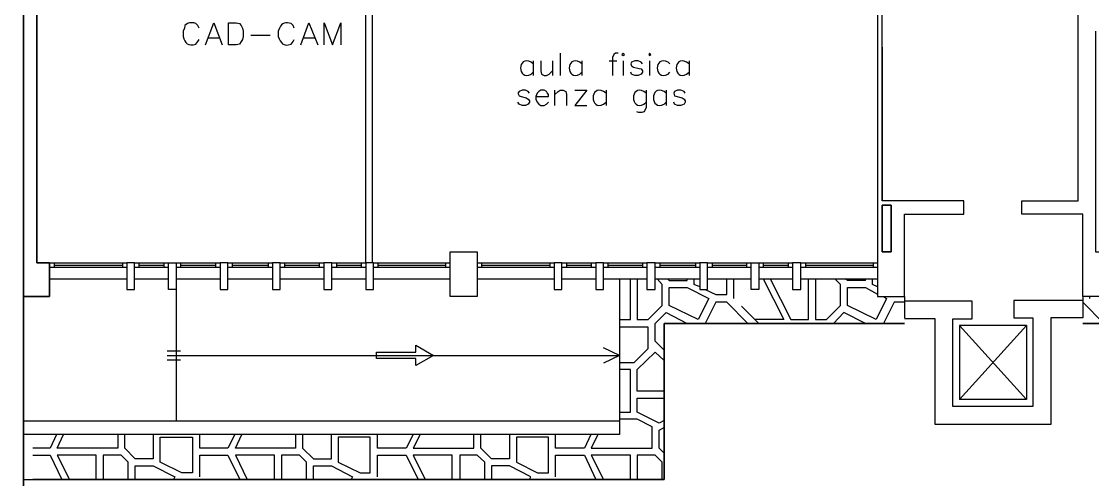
# Model space of a CAD drawing. Header units: millimetres. Extents: x 2592 to 5194, y 1172 to 2359.
# Drawn here: x 2594.754 to 2596.151, y 1181.037 to 1181.634 of the extents above; entities that cross this region are included whole.
import ezdxf

# ---------------------------------------------------------------- set-up
doc = ezdxf.new("R2010")
doc.units = ezdxf.units.MM
doc.layers.add('PDF _Geometria', color=7, linetype='Continuous')

msp = doc.modelspace()

# ---------------------------------------------------------------- linework, layer by layer
at = {"layer": 'PDF _Geometria', "lineweight": 25}
for points in [[(2594.7561, 1180.9649), (2594.7561, 1182.5549), (2594.7561, 1180.9282)], [(2594.4478, 1181.7082), (2594.4478, 1181.7665), (2594.4428, 1181.7665), (2594.4428, 1181.7724), (2594.4653, 1181.7724), (2594.4653, 1181.8274), (2594.4711, 1181.8274), (2594.4711, 1181.7724), (2594.4711, 1181.714), (2594.7561, 1181.714), (2594.7561, 1181.3199), (2594.7561, 1181.7082), (2594.4711, 1181.7082), (2594.4478, 1181.7082), (2594.4478, 1181.7665)], [(2595.2028, 1181.3199), (2595.2028, 1181.2849), (2595.2128, 1181.2849), (2595.2128, 1181.3199), (2595.2028, 1181.3199), (2595.2028, 1181.7082), (2595.2028, 1181.7257), (2595.3044, 1181.7257), (2595.3044, 1181.8065), (2595.3128, 1181.8065), (2595.3128, 1181.7257), (2595.7919, 1181.7257), (2595.7919, 1181.6649), (2595.7953, 1181.6649), (2595.7953, 1181.659), (2595.7861, 1181.659), (2595.7861, 1181.7082), (2595.3536, 1181.7082), (2595.3536, 1181.7024), (2595.3536, 1181.6874), (2595.3069, 1181.6874), (2595.3069, 1181.7049)], [(2595.9078, 1181.7082), (2595.9078, 1181.7024), (2595.9078, 1181.7257), (2595.9053, 1181.7257), (2595.8703, 1181.7257), (2595.8703, 1181.6649), (2595.8644, 1181.6649), (2595.8644, 1181.659), (2595.8703, 1181.659), (2595.8703, 1181.334), (2595.8703, 1181.2757), (2595.9053, 1181.2757), (2595.9053, 1181.3832), (2595.9828, 1181.3832), (2595.9828, 1181.4007), (2595.8761, 1181.4007)], [(2596.1319, 1181.4007), (2596.1319, 1181.7082), (2596.1319, 1181.7257), (2596.2561, 1181.7257), (2596.1319, 1181.7257)], [(2595.3069, 1181.7024), (2595.3069, 1181.7082), (2595.2111, 1181.7082), (2595.2111, 1181.3199)], [(2595.8761, 1181.6007), (2595.8761, 1181.4007), (2595.8761, 1181.7024), (2595.9078, 1181.7024)], [(2594.9853, 1181.6257), (2594.9836, 1181.629), (2594.9811, 1181.6315), (2594.9786, 1181.6324), (2594.9728, 1181.6324), (2594.9703, 1181.6315), (2594.9669, 1181.629), (2594.9661, 1181.6257), (2594.9644, 1181.6215), (2594.9644, 1181.6149)], [(2594.9936, 1181.604), (2595.0044, 1181.6324), (2595.0153, 1181.604)], [(2595.0903, 1181.6257), (2595.0886, 1181.6215), (2595.0886, 1181.6149)], [(2595.1094, 1181.6257), (2595.1078, 1181.629), (2595.1053, 1181.6315)], [(2595.1178, 1181.604), (2595.1286, 1181.6324), (2595.1403, 1181.604)], [(2595.1486, 1181.604), (2595.1486, 1181.6324), (2595.1594, 1181.604), (2595.1703, 1181.6324), (2595.1703, 1181.604)], [(2594.9978, 1181.6132), (2595.0111, 1181.6132)], [(2595.0528, 1181.6165), (2595.0778, 1181.6165)], [(2595.1219, 1181.6132), (2595.1361, 1181.6132)], [(2596.1544, 1181.6215), (2596.1544, 1181.4007), (2596.1544, 1181.334), (2596.1719, 1181.334), (2596.1719, 1181.2757), (2596.1378, 1181.2757), (2596.1378, 1181.2482), (2596.0961, 1181.2482), (2596.0961, 1181.109), (2595.9453, 1181.109), (2595.9453, 1181.2465), (2595.9053, 1181.2465)], [(2596.1378, 1181.2757), (2596.1378, 1181.334), (2596.1378, 1181.3832), (2596.0586, 1181.3832), (2596.0586, 1181.4007), (2596.1319, 1181.4007), (2596.1319, 1181.6215)], [(2594.9811, 1181.6049), (2594.9836, 1181.6082), (2594.9853, 1181.6107)], [(2595.1053, 1181.6049), (2595.1078, 1181.6082), (2595.1094, 1181.6107)], [(2595.4569, 1181.564), (2595.4569, 1181.5932)], [(2595.5319, 1181.5932), (2595.5286, 1181.5932), (2595.5261, 1181.5915), (2595.5244, 1181.5874), (2595.5244, 1181.564)], [(2595.4211, 1181.579), (2595.4186, 1181.5815)], [(2595.4211, 1181.5832), (2595.4211, 1181.564)], [(2595.4311, 1181.5832), (2595.4311, 1181.5699), (2595.4319, 1181.5657), (2595.4353, 1181.564), (2595.4386, 1181.564), (2595.4419, 1181.5657), (2595.4461, 1181.5699)], [(2595.4461, 1181.5832), (2595.4461, 1181.564)], [(2595.4844, 1181.579), (2595.4819, 1181.5815)], [(2595.4844, 1181.5832), (2595.4844, 1181.564)], [(2595.5203, 1181.5832), (2595.5303, 1181.5832)], [(2595.5386, 1181.5832), (2595.5386, 1181.564)], [(2595.5636, 1181.579), (2595.5619, 1181.5815), (2595.5578, 1181.5832), (2595.5536, 1181.5832), (2595.5494, 1181.5815), (2595.5486, 1181.579), (2595.5494, 1181.5765), (2595.5519, 1181.5749), (2595.5594, 1181.5732), (2595.5619, 1181.5724), (2595.5636, 1181.5699), (2595.5636, 1181.5682), (2595.5619, 1181.5657), (2595.5578, 1181.564), (2595.5536, 1181.564), (2595.5494, 1181.5657), (2595.5486, 1181.5682)], [(2595.5728, 1181.5832), (2595.5728, 1181.564)], [(2595.5994, 1181.579), (2595.5969, 1181.5815)], [(2595.6244, 1181.579), (2595.6211, 1181.5815)], [(2595.6244, 1181.5832), (2595.6244, 1181.564)], [(2595.4186, 1181.5657), (2595.4211, 1181.5682)], [(2595.4819, 1181.5657), (2595.4844, 1181.5682)], [(2595.5969, 1181.5657), (2595.5994, 1181.5682)], [(2595.6211, 1181.5657), (2595.6244, 1181.5682)], [(2595.4161, 1181.5407), (2595.4144, 1181.5432), (2595.4111, 1181.5449), (2595.4069, 1181.5449), (2595.4028, 1181.5432), (2595.4011, 1181.5407), (2595.4028, 1181.5374), (2595.4053, 1181.5365), (2595.4119, 1181.5349), (2595.4144, 1181.5332), (2595.4161, 1181.5307), (2595.4161, 1181.529), (2595.4144, 1181.5265), (2595.4111, 1181.5249), (2595.4069, 1181.5249), (2595.4028, 1181.5265), (2595.4011, 1181.529)], [(2595.4244, 1181.5365), (2595.4411, 1181.5365), (2595.4411, 1181.539), (2595.4394, 1181.5415), (2595.4386, 1181.5432), (2595.4353, 1181.5449), (2595.4311, 1181.5449), (2595.4286, 1181.5432), (2595.4261, 1181.5407), (2595.4244, 1181.5365), (2595.4244, 1181.5332), (2595.4261, 1181.529), (2595.4286, 1181.5265), (2595.4311, 1181.5249), (2595.4353, 1181.5249), (2595.4386, 1181.5265), (2595.4411, 1181.529)], [(2595.4494, 1181.5249), (2595.4494, 1181.5449)], [(2595.4494, 1181.539), (2595.4536, 1181.5432), (2595.4561, 1181.5449), (2595.4603, 1181.5449), (2595.4636, 1181.5432), (2595.4644, 1181.539), (2595.4644, 1181.5249)], [(2595.4753, 1181.5449), (2595.4911, 1181.5449), (2595.4753, 1181.5249), (2595.4911, 1181.5249)], [(2595.5161, 1181.5407), (2595.5128, 1181.5432)], [(2595.5161, 1181.5449), (2595.5161, 1181.5249)], [(2595.5686, 1181.5449), (2595.5686, 1181.5224), (2595.5669, 1181.5182), (2595.5653, 1181.5165), (2595.5628, 1181.5157), (2595.5586, 1181.5157), (2595.5561, 1181.5165)], [(2595.5686, 1181.5407), (2595.5653, 1181.5432)], [(2595.5944, 1181.5407), (2595.5919, 1181.5432)], [(2595.5944, 1181.5449), (2595.5944, 1181.5249)], [(2595.6194, 1181.5407), (2595.6178, 1181.5432), (2595.6136, 1181.5449), (2595.6094, 1181.5449), (2595.6053, 1181.5432), (2595.6044, 1181.5407), (2595.6053, 1181.5374), (2595.6153, 1181.5349), (2595.6178, 1181.5332), (2595.6194, 1181.5307), (2595.6194, 1181.529), (2595.6178, 1181.5265), (2595.6136, 1181.5249), (2595.6094, 1181.5249), (2595.6053, 1181.5265), (2595.6044, 1181.529)], [(2595.5128, 1181.5265), (2595.5161, 1181.529)], [(2595.5653, 1181.5265), (2595.5686, 1181.529)], [(2595.5919, 1181.5265), (2595.5944, 1181.529)], [(2595.8761, 1181.3949), (2595.8878, 1181.3949), (2595.8761, 1181.3949)], [(2595.5336, 1181.299), (2595.5336, 1181.0957), (2594.7686, 1181.0957), (2594.7561, 1181.0957)], [(2594.7561, 1181.299), (2594.7561, 1181.2757), (2594.7561, 1181.299)], [(2594.7903, 1181.299), (2594.8911, 1181.299)], [(2594.9011, 1181.299), (2594.9453, 1181.299)], [(2594.9553, 1181.299), (2595.0128, 1181.299)], [(2595.0228, 1181.299), (2595.0811, 1181.299)], [(2595.0911, 1181.299), (2595.1478, 1181.299)], [(2595.1586, 1181.299), (2595.2028, 1181.299)], [(2595.2128, 1181.299), (2595.3128, 1181.299)], [(2595.3478, 1181.299), (2595.4486, 1181.299)], [(2595.4586, 1181.299), (2595.5028, 1181.299)], [(2595.5128, 1181.299), (2595.5694, 1181.299)], [(2595.5803, 1181.299), (2595.6386, 1181.299)], [(2595.6486, 1181.299), (2595.7053, 1181.299)], [(2595.7153, 1181.299), (2595.7594, 1181.299)], [(2595.7703, 1181.299), (2595.8703, 1181.299)], [(2594.9553, 1181.2849), (2594.9553, 1181.1132)], [(2594.7903, 1181.2757), (2594.7561, 1181.2757), (2594.7903, 1181.2757)], [(2595.9053, 1181.2757), (2595.9053, 1181.2482)], [(2596.1378, 1181.2707), (2596.0478, 1181.2707), (2596.0478, 1181.2482), (2596.0728, 1181.2482), (2596.0728, 1181.1324), (2595.9686, 1181.1324), (2595.9686, 1181.2465), (2595.9936, 1181.2465), (2595.9936, 1181.2699), (2595.9053, 1181.2699)], [(2596.1378, 1181.2682), (2596.1386, 1181.2682)], [(2595.9769, 1181.2382), (2595.9769, 1181.1415), (2596.0644, 1181.2382), (2595.9769, 1181.2382), (2596.0644, 1181.1415), (2595.9769, 1181.1415)], [(2596.0644, 1181.2382), (2596.0644, 1181.1415)], [(2594.9436, 1181.199), (2595.5336, 1181.199), (2595.5128, 1181.209)], [(2594.9436, 1181.2049), (2594.9611, 1181.2049)], [(2594.9436, 1181.1932), (2594.9611, 1181.1932)], [(2595.5336, 1181.199), (2595.5128, 1181.189)], [(2595.5336, 1181.1132), (2594.7686, 1181.1132), (2594.7561, 1181.1132)]]:
    msp.add_lwpolyline(points, dxfattribs=at)
for points in [[(2594.7736, 1181.3199), (2594.7736, 1181.6824)], [(2595.0236, 1181.604), (2595.0236, 1181.6324), (2595.0336, 1181.6324), (2595.0378, 1181.6315), (2595.0403, 1181.629), (2595.0419, 1181.6257), (2595.0428, 1181.6215), (2595.0428, 1181.6149), (2595.0419, 1181.6107), (2595.0403, 1181.6082), (2595.0378, 1181.6049), (2595.0336, 1181.604)], [(2595.5369, 1181.5915), (2595.5386, 1181.5899), (2595.5403, 1181.5915), (2595.5386, 1181.5932)], [(2595.5719, 1181.5915), (2595.5728, 1181.5899), (2595.5744, 1181.5915), (2595.5728, 1181.5932)], [(2595.8761, 1181.3949), (2595.8761, 1181.334)], [(2595.8878, 1181.3949), (2595.8878, 1181.334)], [(2595.3478, 1181.2757), (2595.3128, 1181.2757), (2595.3128, 1181.334), (2595.3478, 1181.334)], [(2595.8761, 1181.334), (2595.8878, 1181.334)], [(2594.7903, 1181.3199), (2594.7736, 1181.3199)], [(2594.7903, 1181.2757), (2594.7903, 1181.3199)], [(2594.8911, 1181.2849), (2594.9011, 1181.2849), (2594.9011, 1181.3199), (2594.8911, 1181.3199)], [(2594.9553, 1181.2849), (2594.9453, 1181.2849), (2594.9453, 1181.3199), (2594.9553, 1181.3199)], [(2595.0128, 1181.2849), (2595.0228, 1181.2849), (2595.0228, 1181.3199), (2595.0128, 1181.3199)], [(2595.0911, 1181.2849), (2595.0911, 1181.3199), (2595.0811, 1181.3199), (2595.0811, 1181.2849)], [(2595.1586, 1181.2849), (2595.1586, 1181.3199), (2595.1478, 1181.3199), (2595.1478, 1181.2849)], [(2595.4486, 1181.2849), (2595.4586, 1181.2849), (2595.4586, 1181.3199), (2595.4486, 1181.3199)], [(2595.5028, 1181.2849), (2595.5128, 1181.2849), (2595.5128, 1181.3199), (2595.5028, 1181.3199)], [(2595.5694, 1181.2849), (2595.5803, 1181.2849), (2595.5803, 1181.3199), (2595.5694, 1181.3199)], [(2595.6486, 1181.2849), (2595.6486, 1181.3199), (2595.6386, 1181.3199), (2595.6386, 1181.2849)], [(2595.7153, 1181.2849), (2595.7053, 1181.2849), (2595.7053, 1181.3199), (2595.7153, 1181.3199)], [(2595.7703, 1181.2849), (2595.7703, 1181.3199), (2595.7594, 1181.3199), (2595.7594, 1181.2849)], [(2595.2678, 1181.1949), (2595.2169, 1181.1949), (2595.2169, 1181.2032), (2595.2678, 1181.2032), (2595.2678, 1181.2124), (2595.2911, 1181.199), (2595.2678, 1181.1857)]]:
    msp.add_lwpolyline(points, close=True, dxfattribs=at)
at = {"layer": 'PDF _Geometria', "color": 4, "lineweight": 25}
for points in [[(2594.7903, 1181.3199), (2594.8911, 1181.3199)], [(2594.7961, 1181.3199), (2594.7961, 1181.314)], [(2594.8853, 1181.3199), (2594.8853, 1181.314)], [(2594.9011, 1181.3199), (2594.9453, 1181.3199)], [(2594.9069, 1181.3199), (2594.9069, 1181.314)], [(2594.9394, 1181.3199), (2594.9394, 1181.314)], [(2594.9553, 1181.3199), (2595.0128, 1181.3199)], [(2594.9611, 1181.3199), (2594.9611, 1181.314)], [(2595.0069, 1181.3199), (2595.0069, 1181.314)], [(2595.0228, 1181.3199), (2595.0811, 1181.3199)], [(2595.0286, 1181.3199), (2595.0286, 1181.314)], [(2595.0753, 1181.3199), (2595.0753, 1181.314)], [(2595.0911, 1181.3199), (2595.1478, 1181.3199)], [(2595.0969, 1181.3199), (2595.0969, 1181.314)], [(2595.1419, 1181.3199), (2595.1419, 1181.314)], [(2595.1586, 1181.3199), (2595.2028, 1181.3199)], [(2595.1644, 1181.3199), (2595.1644, 1181.314)], [(2595.1969, 1181.3199), (2595.1969, 1181.314)], [(2595.2128, 1181.3199), (2595.3128, 1181.3199)], [(2595.2186, 1181.3199), (2595.2186, 1181.314)], [(2595.3069, 1181.3199), (2595.3069, 1181.314)], [(2595.3478, 1181.3199), (2595.4486, 1181.3199)], [(2595.3536, 1181.3199), (2595.3536, 1181.314)], [(2595.4428, 1181.3199), (2595.4428, 1181.314)], [(2595.4586, 1181.3199), (2595.5028, 1181.3199)], [(2595.4644, 1181.3199), (2595.4644, 1181.314)], [(2595.4969, 1181.3199), (2595.4969, 1181.314)], [(2595.5128, 1181.3199), (2595.5694, 1181.3199)], [(2595.5186, 1181.3199), (2595.5186, 1181.314)], [(2595.5636, 1181.3199), (2595.5636, 1181.314)], [(2595.5803, 1181.3199), (2595.6386, 1181.3199)], [(2595.5861, 1181.3199), (2595.5861, 1181.314)], [(2595.6328, 1181.3199), (2595.6328, 1181.314)], [(2595.6486, 1181.3199), (2595.7053, 1181.3199)], [(2595.6544, 1181.3199), (2595.6544, 1181.314)], [(2595.6994, 1181.3199), (2595.6994, 1181.314)], [(2595.7153, 1181.3199), (2595.7594, 1181.3199)], [(2595.7211, 1181.3199), (2595.7211, 1181.314)], [(2595.7536, 1181.3199), (2595.7536, 1181.314)], [(2595.7703, 1181.3199), (2595.8703, 1181.3199)], [(2595.7761, 1181.3199), (2595.7761, 1181.314)], [(2595.8644, 1181.3199), (2595.8644, 1181.314)], [(2594.7903, 1181.314), (2594.8911, 1181.314)], [(2594.7961, 1181.3165), (2594.8853, 1181.3165)], [(2594.9011, 1181.314), (2594.9453, 1181.314)], [(2594.9069, 1181.3165), (2594.9394, 1181.3165)], [(2594.9553, 1181.314), (2595.0128, 1181.314)], [(2594.9611, 1181.3165), (2595.0069, 1181.3165)], [(2595.0228, 1181.314), (2595.0811, 1181.314)], [(2595.0286, 1181.3165), (2595.0753, 1181.3165)], [(2595.0911, 1181.314), (2595.1478, 1181.314)], [(2595.0969, 1181.3165), (2595.1419, 1181.3165)], [(2595.1586, 1181.314), (2595.2028, 1181.314)], [(2595.1644, 1181.3165), (2595.1969, 1181.3165)], [(2595.2128, 1181.314), (2595.3128, 1181.314)], [(2595.2186, 1181.3165), (2595.3069, 1181.3165)], [(2595.3478, 1181.314), (2595.4486, 1181.314)], [(2595.3536, 1181.3165), (2595.4428, 1181.3165)], [(2595.4586, 1181.314), (2595.5028, 1181.314)], [(2595.4644, 1181.3165), (2595.4969, 1181.3165)], [(2595.5128, 1181.314), (2595.5694, 1181.314)], [(2595.5186, 1181.3165), (2595.5636, 1181.3165)], [(2595.5803, 1181.314), (2595.6386, 1181.314)], [(2595.5861, 1181.3165), (2595.6328, 1181.3165)], [(2595.6486, 1181.314), (2595.7053, 1181.314)], [(2595.6544, 1181.3165), (2595.6994, 1181.3165)], [(2595.7153, 1181.314), (2595.7594, 1181.314)], [(2595.7211, 1181.3165), (2595.7536, 1181.3165)], [(2595.7703, 1181.314), (2595.8703, 1181.314)], [(2595.7761, 1181.3165), (2595.8644, 1181.3165)]]:
    msp.add_lwpolyline(points, dxfattribs=at)
at = {"layer": 'PDF _Geometria', "color": 8, "lineweight": 25, "true_color": 0x808080}
for points in [[(2595.5336, 1181.2457), (2595.5478, 1181.2457), (2595.5478, 1181.299)], [(2595.5569, 1181.299), (2595.5569, 1181.2457), (2595.5711, 1181.2457), (2595.5894, 1181.264), (2595.5894, 1181.2915), (2595.5828, 1181.299)], [(2595.6453, 1181.2849), (2595.6594, 1181.2782), (2595.6736, 1181.2782), (2595.6736, 1181.299)], [(2595.6828, 1181.2732), (2595.6828, 1181.299)], [(2595.7211, 1181.299), (2595.7478, 1181.2457), (2595.7103, 1181.2457)], [(2595.7303, 1181.299), (2595.7569, 1181.2457), (2595.7803, 1181.2457), (2595.7803, 1181.299)], [(2595.7894, 1181.299), (2595.7894, 1181.2457), (2595.8036, 1181.2457), (2595.8219, 1181.264), (2595.8219, 1181.2915), (2595.8144, 1181.299)], [(2595.8544, 1181.2965), (2595.8311, 1181.2965), (2595.8286, 1181.299)], [(2595.8703, 1181.2882), (2595.8636, 1181.2915), (2595.8636, 1181.299)], [(2595.8778, 1181.2757), (2595.8819, 1181.2732), (2595.8686, 1181.2457), (2595.8311, 1181.264), (2595.8311, 1181.2874), (2595.8544, 1181.2874), (2595.8703, 1181.279)], [(2595.7011, 1181.2407), (2595.6736, 1181.2682), (2595.6594, 1181.2682), (2595.6453, 1181.2407)], [(2595.7153, 1181.2407), (2595.6928, 1181.2632)], [(2595.9053, 1181.2682), (2595.8919, 1181.2682), (2595.8778, 1181.2407)], [(2596.1653, 1181.2407), (2596.1378, 1181.2682)], [(2596.1469, 1181.2732), (2596.1469, 1181.2757)], [(2595.5919, 1181.2057), (2595.5803, 1181.2174), (2595.5803, 1181.2407), (2595.5944, 1181.2549), (2595.6219, 1181.2407)], [(2595.8544, 1181.2407), (2595.8261, 1181.2549), (2595.8128, 1181.2407)], [(2595.5336, 1181.1899), (2595.5528, 1181.1899), (2595.5711, 1181.2082), (2595.5711, 1181.2357), (2595.5336, 1181.2357)], [(2595.5919, 1181.2407), (2595.9053, 1181.2407), (2595.5919, 1181.2407)], [(2595.5919, 1181.2407), (2595.5919, 1181.0374), (2595.5919, 1181.2407)], [(2596.1378, 1181.2407), (2596.4936, 1181.2407), (2596.1378, 1181.2407)], [(2595.5919, 1181.1524), (2595.5569, 1181.1524), (2595.5569, 1181.1807), (2595.5803, 1181.2032), (2595.5919, 1181.1924)], [(2595.5336, 1181.1249), (2595.5478, 1181.1249), (2595.5478, 1181.1807), (2595.5336, 1181.1807)], [(2595.5919, 1181.114), (2595.5853, 1181.1107), (2595.5569, 1181.1249), (2595.5569, 1181.1432), (2595.5919, 1181.1432)], [(2595.5053, 1181.0957), (2595.4969, 1181.0782), (2595.5761, 1181.0782), (2595.5761, 1181.1057), (2595.5569, 1181.1157), (2595.5336, 1181.1157)], [(2594.7994, 1181.0957), (2594.7911, 1181.0782), (2594.7686, 1181.0782)], [(2594.8794, 1181.0957), (2594.8794, 1181.0782), (2594.8003, 1181.0782), (2594.8086, 1181.0957)], [(2594.9253, 1181.0957), (2594.9253, 1181.064), (2594.9019, 1181.064), (2594.8886, 1181.0782), (2594.8886, 1181.0957)], [(2595.0319, 1181.0957), (2595.0228, 1181.0782), (2594.9861, 1181.0782), (2594.9861, 1181.0957)], [(2595.1111, 1181.0957), (2595.1111, 1181.0782), (2595.0328, 1181.0782), (2595.0411, 1181.0957)], [(2595.1203, 1181.0957), (2595.1203, 1181.0782), (2595.1344, 1181.064), (2595.1578, 1181.064), (2595.1578, 1181.0957)], [(2595.2644, 1181.0957), (2595.2553, 1181.0782), (2595.2178, 1181.0782), (2595.2178, 1181.0957)], [(2595.2736, 1181.0957), (2595.2644, 1181.0782), (2595.3436, 1181.0782), (2595.3436, 1181.0957)], [(2595.3903, 1181.0957), (2595.3903, 1181.064), (2595.3669, 1181.064), (2595.3528, 1181.0782), (2595.3528, 1181.0957)], [(2595.4961, 1181.0957), (2595.4878, 1181.0782), (2595.4503, 1181.0782), (2595.4503, 1181.0957)], [(2595.5919, 1181.0715), (2595.5853, 1181.0782), (2595.5853, 1181.1015), (2595.5919, 1181.1049)], [(2594.7686, 1181.069), (2594.7911, 1181.069), (2594.8061, 1181.0374)], [(2594.8511, 1181.0374), (2594.8511, 1181.069), (2594.8003, 1181.069), (2594.8161, 1181.0374)], [(2594.8928, 1181.0374), (2594.8928, 1181.0599), (2594.8836, 1181.069), (2594.8603, 1181.069), (2594.8603, 1181.0374)], [(2594.9861, 1181.0407), (2594.9861, 1181.069), (2595.0228, 1181.069), (2595.0386, 1181.0374)], [(2595.0836, 1181.0374), (2595.0836, 1181.069), (2595.0328, 1181.069), (2595.0478, 1181.0374)], [(2595.1253, 1181.0374), (2595.1253, 1181.0599), (2595.1161, 1181.069), (2595.0928, 1181.069), (2595.0928, 1181.0374)], [(2595.2178, 1181.0407), (2595.2178, 1181.069), (2595.2553, 1181.069), (2595.2711, 1181.0374)], [(2595.3153, 1181.0374), (2595.3153, 1181.069), (2595.2644, 1181.069), (2595.2803, 1181.0374)], [(2595.3578, 1181.0374), (2595.3578, 1181.0599), (2595.3478, 1181.069), (2595.3253, 1181.069), (2595.3253, 1181.0374)], [(2595.4503, 1181.0407), (2595.4503, 1181.069), (2595.4878, 1181.069), (2595.5028, 1181.0374)], [(2595.5478, 1181.0374), (2595.5478, 1181.069), (2595.4969, 1181.069), (2595.5128, 1181.0374)], [(2595.5894, 1181.0374), (2595.5894, 1181.0599), (2595.5803, 1181.069), (2595.5569, 1181.069), (2595.5569, 1181.0374)], [(2594.9019, 1181.0374), (2594.9019, 1181.0549), (2594.9253, 1181.0549), (2594.9536, 1181.0407), (2594.9519, 1181.0374)], [(2595.1344, 1181.0374), (2595.1344, 1181.0549), (2595.1578, 1181.0549), (2595.1853, 1181.0407), (2595.1836, 1181.0374)], [(2595.4161, 1181.0374), (2595.4178, 1181.0407), (2595.3903, 1181.0549), (2595.3669, 1181.0549), (2595.3669, 1181.0374)], [(2594.7561, 1181.0374), (2595.5919, 1181.0374), (2594.7686, 1181.0374)]]:
    msp.add_lwpolyline(points, dxfattribs=at)
at = {"layer": 'PDF _Geometria', "color": 253, "lineweight": 25, "true_color": 0x999999}
for points in [[(2595.5961, 1181.299), (2595.5986, 1181.2965), (2595.6219, 1181.2965), (2595.6219, 1181.299)], [(2595.6386, 1181.2882), (2595.6311, 1181.2915), (2595.6311, 1181.299)], [(2595.8544, 1181.2965), (2595.8544, 1181.299)]]:
    msp.add_lwpolyline(points, dxfattribs=at)
at = {"layer": 'PDF _Geometria', "color": 8, "lineweight": 25, "true_color": 0x808080}
for points in [[(2595.5986, 1181.2874), (2595.6219, 1181.2874), (2595.6503, 1181.2732), (2595.6361, 1181.2457), (2595.5986, 1181.264)], [(2594.9344, 1181.0924), (2594.9769, 1181.0924), (2594.9769, 1181.0457), (2594.9628, 1181.0457), (2594.9344, 1181.0599)], [(2595.1669, 1181.0924), (2595.1669, 1181.0599), (2595.1953, 1181.0457), (2595.2086, 1181.0457), (2595.2086, 1181.0924)], [(2595.4269, 1181.0457), (2595.4411, 1181.0457), (2595.4411, 1181.0924), (2595.3994, 1181.0924), (2595.3994, 1181.0599)]]:
    msp.add_lwpolyline(points, close=True, dxfattribs=at)
at = {"layer": 'PDF _Geometria', "lineweight": 25}
for points in [[(2595.1053, 1181.6315), (2595.0989, 1181.6341), (2595.0925, 1181.6328), (2595.0903, 1181.6257)], [(2594.9644, 1181.6149), (2594.9671, 1181.6059), (2594.9704, 1181.6015), (2594.9811, 1181.6049)], [(2595.0886, 1181.6149), (2595.0921, 1181.6063), (2595.0946, 1181.6011), (2595.1053, 1181.6049)], [(2595.4186, 1181.5815), (2595.4, 1181.5909), (2595.4, 1181.5563), (2595.4186, 1181.5657)], [(2595.4819, 1181.5815), (2595.4635, 1181.5912), (2595.4635, 1181.556), (2595.4819, 1181.5657)], [(2595.5969, 1181.5815), (2595.5783, 1181.5909), (2595.5783, 1181.5563), (2595.5969, 1181.5657)], [(2595.6211, 1181.5815), (2595.6032, 1181.5907), (2595.6032, 1181.5565), (2595.6211, 1181.5657)], [(2595.5128, 1181.5432), (2595.4948, 1181.5526), (2595.4948, 1181.5172), (2595.5128, 1181.5265)], [(2595.5653, 1181.5432), (2595.5473, 1181.5526), (2595.5473, 1181.5172), (2595.5653, 1181.5265)], [(2595.5919, 1181.5432), (2595.5732, 1181.5528), (2595.5732, 1181.5169), (2595.5919, 1181.5265)]]:
    msp.add_open_spline(points, degree=3, dxfattribs=at)

doc.saveas('drawing.dxf')
